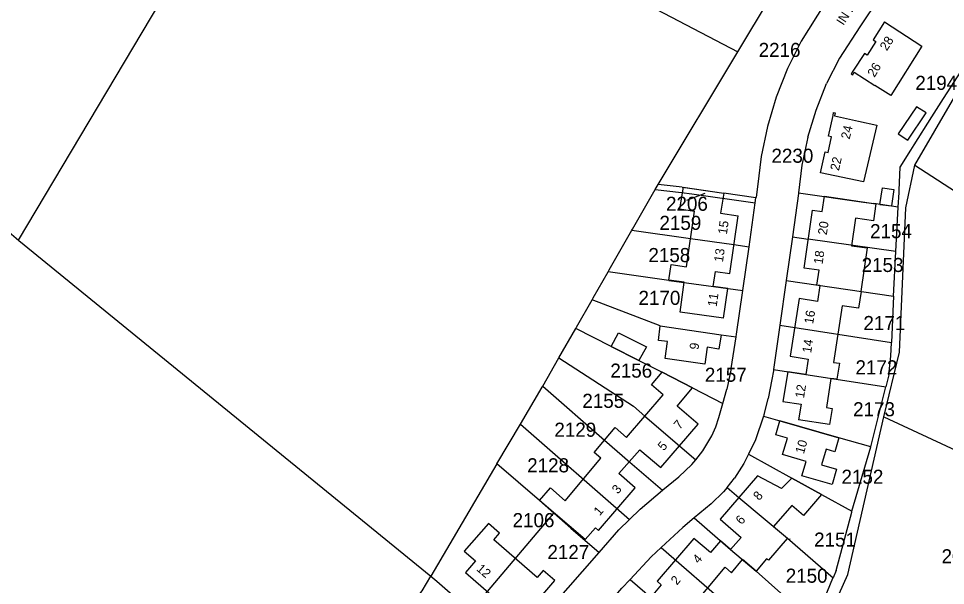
# Model space of a CAD drawing. Extents: x 191922 to 199923, y 328959 to 333350.
# Drawn here: x 193543.4 to 193721.3, y 332382.9 to 332491.7 of the extents above; entities that cross this region are included whole.
import ezdxf

# ---------------------------------------------------------------- set-up
doc = ezdxf.new("R2010")
doc.units = 0
for name, color, linetype in [('bestemmingsplangebied', 7, 'Continuous'), ('bouwvlak', 7, 'Continuous'), ('enkelbestemming', 7, 'Continuous'), ('Level 16', 7, 'Continuous'), ('Level 6', 7, 'Continuous'), ('maatvoering - maximum aantal wooneenheden', 7, 'Continuous'), ('Maatvoering_symbolen', 7, 'Continuous'), ('recreatiewoning', 7, 'Continuous')]:
    doc.layers.add(name, color=color, linetype=linetype)

msp = doc.modelspace()

# ---------------------------------------------------------------- linework, layer by layer
at = {"layer": 'bestemmingsplangebied'}
for p, q in [((193543.39, 332449.16), (193543.44, 332449.12)), ((193543.39, 332449.16), (193543.44, 332449.12)), ((193543.44, 332449.12), (193622.49, 332384.72)), ((193543.44, 332449.12), (193622.49, 332384.72))]:
    msp.add_line(p, q, dxfattribs=at)
for points in [[(193543.39, 332449.16), (193596.02, 332537.61), (193641.41, 332613.78)], [(193543.39, 332449.16), (193596.02, 332537.61), (193641.41, 332613.78)], [(193617.99, 332378.2), (193620.84, 332381.91), (193622.49, 332384.72)], [(193617.99, 332378.2), (193620.84, 332381.91), (193622.49, 332384.72)]]:
    msp.add_lwpolyline(points, dxfattribs=at)
at = {"layer": 'bouwvlak'}
msp.add_line((193671.66, 332456.85), (193675.17, 332458.17), dxfattribs=at)
at = {"layer": 'Level 16'}
msp.add_line((193691.39, 332391.83), (193691.45, 332391.91), dxfattribs=at)
at = {"layer": 'Level 6'}
for p, q in [((193681.43, 332485.33), (193701.13, 332518.18)), ((193711.41, 332500), (193704.83, 332490.08)), ((193659.58, 332496.75), (193681.43, 332485.33)), ((193666.15, 332459.85), (193681.43, 332485.33)), ((193502.33, 332483.74), (193543.39, 332449.16)), ((193720.91, 332476.36), (193724.29, 332481.57)), ((193715.39, 332463.57), (193723.12, 332476.74)), ((193694.87, 332468.91), (193693.74, 332463.57)), ((193714.64, 332466.45), (193715.3, 332467.48)), ((193693.74, 332463.57), (193693.09, 332458.22)), ((193713.69, 332455.36), (193715.39, 332463.57)), ((193715.39, 332463.57), (193774.75, 332425.16)), ((193665.58, 332458.91), (193666.15, 332459.85)), ((193670.76, 332459.32), (193666.15, 332459.85)), ((193670.76, 332459.32), (193672.59, 332459.06)), ((193672.59, 332459.06), (193678.74, 332458.19)), ((193712.38, 332458.32), (193712.39, 332458.74)), ((193672.61, 332458.05), (193684.78, 332456.32)), ((193684.92, 332457.31), (193678.74, 332458.19)), ((193684.78, 332456.32), (193684.92, 332457.31)), ((193684.94, 332457.42), (193684.92, 332457.31)), ((193693.08, 332458.14), (193691.9, 332449.8)), ((193693.09, 332458.22), (193693.08, 332458.14)), ((193693.09, 332458.22), (193705.53, 332456.47)), ((193712.22, 332455.51), (193712.38, 332458.32)), ((193683.59, 332447.91), (193684.78, 332456.32)), ((193705.53, 332456.47), (193707.52, 332456.18)), ((193712.22, 332455.51), (193707.52, 332456.18)), ((193711.77, 332446.98), (193712.22, 332455.51)), ((193691.9, 332449.8), (193690.71, 332441.43)), ((193691.9, 332449.8), (193694.93, 332449.36)), ((193680.67, 332448.32), (193683.59, 332447.91)), ((193682.4, 332439.5), (193683.59, 332447.91)), ((193711.77, 332446.98), (193694.93, 332449.36)), ((193711.34, 332438.44), (193711.77, 332446.98)), ((193668.19, 332441.46), (193656.52, 332443.09)), ((193668.19, 332441.46), (193670.16, 332441.2)), ((193670.16, 332441.2), (193682.4, 332439.5)), ((193690.71, 332441.43), (193689.5, 332432.88)), ((193690.71, 332441.43), (193711.34, 332438.44)), ((193666.54, 332432.7), (193653.45, 332437.73)), ((193711.34, 332438.44), (193710.95, 332429.52)), ((193647.09, 332426.58), (193650.32, 332432.25)), ((193657.14, 332428.76), (193650.32, 332432.25)), ((193666.54, 332432.7), (193678.21, 332431.02)), ((193689.5, 332432.88), (193688.29, 332424.35)), ((193689.5, 332432.88), (193710.95, 332429.52)), ((193678.21, 332431.02), (193681.12, 332430.59)), ((193680.16, 332424.55), (193681.12, 332430.59)), ((193644.01, 332421.16), (193647.09, 332426.58)), ((193680.16, 332424.55), (193679.33, 332420.59)), ((193666.89, 332423.82), (193672.71, 332420.82)), ((193688.29, 332424.35), (193709.83, 332421.02)), ((193710.42, 332423.35), (193709.83, 332421.02)), ((193644.01, 332421.16), (193655.84, 332410.78)), ((193687.99, 332422.42), (193687.29, 332418.8)), ((193706.94, 332409.54), (193709.83, 332421.02)), ((193672.71, 332420.82), (193678.56, 332417.86)), ((193678.56, 332417.86), (193679.33, 332420.59)), ((193686.49, 332415.66), (193687.29, 332418.8)), ((193686.49, 332415.66), (193686.39, 332415.38)), ((193635.19, 332406.28), (193639.7, 332413.89)), ((193639.7, 332413.89), (193660.66, 332395.56)), ((193663.57, 332415.43), (193673.35, 332407.04)), ((193686.39, 332415.38), (193684.84, 332410.87)), ((193686.39, 332415.38), (193689.49, 332414.49)), ((193655.84, 332410.78), (193660.73, 332406.58)), ((193684.84, 332410.87), (193683.47, 332408.1)), ((193703.33, 332397.16), (193706.94, 332409.54)), ((193683.47, 332408.1), (193691.81, 332403.51)), ((193635.19, 332406.28), (193622.49, 332384.72)), ((193643.36, 332399.21), (193635.19, 332406.28)), ((193660.73, 332406.58), (193666.95, 332401.21)), ((193679.36, 332401.73), (193680.79, 332403.5)), ((193691.81, 332403.51), (193697.47, 332400.39)), ((193679.36, 332401.73), (193678.69, 332400.9)), ((193679.36, 332401.73), (193681.62, 332399.8)), ((193676.3, 332398.56), (193678.69, 332400.9)), ((193697.47, 332400.39), (193703.33, 332397.16)), ((193643.36, 332399.21), (193646.1, 332396.81)), ((193676.3, 332398.56), (193673.04, 332395.88)), ((193630.21, 332378.04), (193646.1, 332396.81)), ((193673.04, 332395.88), (193670.85, 332394.07)), ((193673.04, 332395.88), (193680.04, 332389.81)), ((193670.85, 332394.07), (193666.72, 332390.21)), ((193640.68, 332373.15), (193654.8, 332389.24)), ((193666.72, 332390.21), (193664.81, 332388.43)), ((193666.72, 332390.21), (193692.57, 332367.82)), ((193680.04, 332389.81), (193684.98, 332385.67)), ((193664.81, 332388.43), (193660.75, 332384.04)), ((193696.14, 332375.75), (193684.98, 332385.67)), ((193700.3, 332385.78), (193699.72, 332384.39)), ((193622.49, 332384.72), (193623.64, 332383.73)), ((193623.64, 332383.73), (193630.21, 332378.04)), ((193660.75, 332384.04), (193667.1, 332378.63))]:
    msp.add_line(p, q, dxfattribs=at)
for points in [[(193710.32, 332513.05), (193709.67, 332512.08), (193701.7, 332500), (193698.11, 332494.55), (193693.57, 332487.35), (193690.95, 332482.09), (193688.79, 332476.63), (193687.11, 332471), (193685.92, 332465.25), (193685.22, 332459.42), (193684.94, 332457.42)], [(193704.83, 332490.08), (193700.93, 332484.08), (193698.48, 332479.21)], [(193694.87, 332468.91), (193696.45, 332474.14), (193698.48, 332479.21)], [(193715.3, 332467.48), (193718.7, 332472.85), (193720.91, 332476.36)], [(193712.39, 332458.74), (193712.57, 332463.15), (193714.64, 332466.45)], [(193661.08, 332451.06), (193661.22, 332451.3), (193665.58, 332458.91)], [(193665.58, 332458.91), (193670.63, 332458.33), (193672.61, 332458.05)], [(193709.46, 332415.26), (193712.47, 332427.67), (193713.69, 332455.36)], [(193656.52, 332443.09), (193656.73, 332443.47), (193661.08, 332451.06)], [(193661.08, 332451.06), (193672.36, 332449.48), (193680.67, 332448.32)], [(193653.45, 332437.73), (193653.67, 332438.12), (193656.52, 332443.09)], [(193681.12, 332430.59), (193681.21, 332431.11), (193682.4, 332439.5)], [(193650.32, 332432.25), (193650.45, 332432.49), (193653.45, 332437.73)], [(193657.14, 332428.76), (193662.46, 332426.05), (193666.89, 332423.82)], [(193710.42, 332423.35), (193710.83, 332426.9), (193710.95, 332429.52)], [(193647.09, 332426.58), (193661.38, 332417.33), (193663.57, 332415.43)], [(193688.29, 332424.35), (193688.25, 332424.08), (193687.99, 332422.42)], [(193639.7, 332413.89), (193643.91, 332420.99), (193644.01, 332421.16)], [(193673.35, 332407.04), (193674.7, 332408.73), (193676.42, 332411.65), (193677.22, 332413.34), (193677.79, 332415.13), (193678.56, 332417.86)], [(193706.94, 332409.54), (193700.83, 332411.27), (193689.49, 332414.49)], [(193700.04, 332379.43), (193702.52, 332385.02), (193709.46, 332415.26)], [(193709.46, 332415.26), (193732.43, 332404.61), (193729.14, 332398.37)], [(193670.12, 332403.79), (193672.59, 332406.1), (193673.35, 332407.04)], [(193683.47, 332408.1), (193682.59, 332406.32), (193680.79, 332403.5)], [(193666.95, 332401.21), (193667.01, 332401.26), (193670.12, 332403.79)], [(193660.66, 332395.56), (193662.71, 332397.54), (193666.95, 332401.21)], [(193681.62, 332399.8), (193690.94, 332392), (193699.72, 332384.39)], [(193646.1, 332396.81), (193649.39, 332393.93), (193654.8, 332389.24)], [(193700.3, 332385.78), (193703.3, 332396.99), (193703.33, 332397.16)], [(193654.8, 332389.24), (193658.62, 332393.59), (193660.66, 332395.56)], [(193646.16, 332367.21), (193659.2, 332382.37), (193660.75, 332384.04)], [(193696.14, 332375.75), (193699.7, 332384.33), (193699.72, 332384.39)]]:
    msp.add_lwpolyline(points, dxfattribs=at)
at = {"layer": 'recreatiewoning'}
for p, q in [((193709.6, 332491.03), (193716.77, 332486.39)), ((193716.77, 332486.39), (193710.79, 332476.92)), ((193710.79, 332476.92), (193707.74, 332478.86)), ((193704.6, 332471.99), (193708.11, 332471.21)), ((193670.93, 332459.32), (193670.25, 332455.2)), ((193670.93, 332459.32), (193678.75, 332458.21)), ((193678.75, 332458.21), (193678.13, 332454.35)), ((193697.63, 332454.65), (193698.04, 332457.59)), ((193670.25, 332455.2), (193673.12, 332454.73)), ((193695.77, 332454.91), (193697.63, 332454.65)), ((193708.7, 332456.04), (193710.9, 332455.73)), ((193678.13, 332454.35), (193681.47, 332453.86)), ((193704.05, 332453.38), (193703.26, 332448.11)), ((193703.26, 332448.11), (193706.23, 332447.71)), ((193697.19, 332440.45), (193696.6, 332440.54)), ((193689.49, 332414.49), (193700.83, 332411.27)), ((193652.15, 332391.71), (193643.36, 332399.21))]:
    msp.add_line(p, q, dxfattribs=at)
for points in [[(193709.6, 332491.03), (193707.42, 332487.6), (193707.92, 332487.28), (193706.26, 332484.66), (193705.74, 332484.99), (193703.54, 332481.57), (193703.22, 332481.07), (193703.48, 332480.91), (193703.79, 332481.4), (193707.74, 332478.86)], [(193717.58, 332473.58), (193715.72, 332474.78), (193712.21, 332469.57), (193714.04, 332468.33), (193717.58, 332473.58)], [(193697.3, 332462.11), (193698.18, 332466.09), (193698.77, 332465.96), (193699.44, 332468.99), (193698.85, 332469.12), (193699.71, 332473.07), (193699.83, 332473.67), (193700.15, 332473.59), (193700.02, 332473), (193704.6, 332471.99)], [(193708.11, 332471.21), (193705.57, 332460.34), (193697.3, 332462.11)], [(193708.7, 332456.04), (193709.19, 332459.21), (193711.38, 332458.89), (193710.9, 332455.73)], [(193698.04, 332457.59), (193707.95, 332456.15), (193707.46, 332452.89), (193704.05, 332453.38)], [(193696.6, 332440.54), (193697.03, 332443.41), (193694.17, 332443.82), (193695.77, 332454.91)], [(193678.66, 332434.18), (193670.34, 332435.36), (193671.16, 332441.09), (193668.18, 332441.51), (193668.61, 332444.48), (193671.58, 332444.06), (193673.12, 332454.73)], [(193676.71, 332440.31), (193677.12, 332443.18), (193679.89, 332442.78), (193681.47, 332453.86)], [(193706.23, 332447.71), (193705.02, 332439.33), (193705.08, 332439.32), (193704.6, 332436.09), (193701.48, 332436.57), (193699.8, 332425.69), (193700.92, 332425.54), (193700.44, 332422.47), (193699.31, 332422.64), (193698.43, 332417.05), (193699.54, 332416.85), (193699.04, 332413.78), (193693.09, 332414.71)], [(193678.66, 332434.18), (193679.49, 332439.9), (193676.71, 332440.31)], [(193697.19, 332440.45), (193696.74, 332437.43), (193693.24, 332437.96), (193691.48, 332426.9), (193694.95, 332426.34), (193694.48, 332423.38), (193691.01, 332423.93), (193690.1, 332418.22), (193693.58, 332417.7), (193693.09, 332414.71)], [(193675.11, 332425.36), (193667.5, 332426.44), (193667.95, 332429.7), (193666.22, 332429.93), (193666.54, 332432.7), (193678.21, 332431.02)], [(193663.91, 332428.69), (193662.46, 332426.05), (193657.14, 332428.76), (193658.52, 332431.42), (193663.91, 332428.69)], [(193678.21, 332431.02), (193677.82, 332428.28), (193675.56, 332428.61), (193675.11, 332425.36)], [(193652.15, 332391.71), (193654.11, 332393.98), (193654.69, 332393.49), (193661.75, 332401.66), (193658.57, 332404.4), (193662.62, 332408.96), (193666.65, 332405.52), (193673.81, 332413.89), (193669.78, 332417.34), (193672.71, 332420.82), (193666.89, 332423.82)], [(193655.84, 332410.78), (193657.86, 332413.2), (193660.07, 332411.3), (193663.57, 332415.43), (193667.09, 332419.5), (193664.89, 332421.4), (193666.89, 332423.82)], [(193693.74, 332403.93), (193694.55, 332406.73), (193690.02, 332408.04), (193690.94, 332411.18), (193688.73, 332411.81), (193689.49, 332414.49)], [(193643.36, 332399.21), (193645.46, 332401.64), (193648.3, 332399.16), (193655.14, 332407.32), (193653.86, 332408.43), (193655.84, 332410.78)], [(193700.83, 332411.27), (193700.07, 332408.57), (193698.38, 332409.07), (193697.49, 332406.04), (193700.38, 332405.2), (193699.53, 332402.3), (193693.74, 332403.93)], [(193697.47, 332400.39), (193691.81, 332403.51), (193689.84, 332401.55), (193685.24, 332403.97), (193678.05, 332395.61), (193682.06, 332392.15), (193680.04, 332389.81), (193678.12, 332391.47), (193676.17, 332389.21), (193673, 332391.94), (193665.97, 332383.71), (193666.74, 332383.06), (193664.77, 332380.76)], [(193697.47, 332400.39), (193694.04, 332396.33), (193691.81, 332398.23), (193688.3, 332394.2), (193690.94, 332392), (193690.88, 332391.92), (193687.33, 332387.75), (193686.97, 332388.05), (193684.98, 332385.67), (193682.69, 332387.59), (193682.31, 332387.91)], [(193644.07, 332385.8), (193642.95, 332384.45), (193634.6, 332391.7), (193635.7, 332392.97), (193633.58, 332394.82), (193628.9, 332389.52)], [(193628.9, 332389.52), (193631.1, 332387.63), (193629.16, 332385.39), (193637.57, 332378.13), (193639.5, 332380.37), (193641.71, 332378.47), (193646.34, 332383.84), (193644.07, 332385.8)], [(193671.54, 332374.88), (193673.52, 332377.15), (193672.19, 332378.27), (193678.99, 332386.4), (193680.25, 332385.31), (193682.31, 332387.91)]]:
    msp.add_lwpolyline(points, dxfattribs=at)

# ---------------------------------------------------------------- texts
at = {"layer": 'enkelbestemming'}
for s, p in [('2216', (193685.43, 332484.32)), ('2194', (193715.5, 332478)), ('2230', (193687.89, 332464.02)), ('2206', (193667.65, 332454.8)), ('2159', (193666.39, 332451.14)), ('2154', (193706.82, 332449.55)), ('2158', (193664.27, 332444.96)), ('2153', (193705.2, 332443.06)), ('2170', (193662.37, 332436.75)), ('2171', (193705.54, 332431.92)), ('2156', (193656.96, 332422.79)), ('2157', (193675.11, 332422)), ('2172', (193704.02, 332423.42)), ('2155', (193651.59, 332416.99)), ('2173', (193703.56, 332415.38)), ('2129', (193646.22, 332411.45)), ('2128', (193641, 332404.62)), ('2152', (193701.34, 332402.43)), ('2106', (193638.2, 332394.1)), ('2151', (193696.08, 332390.37)), ('2127', (193644.88, 332387.98)), ('2015', (193720.54, 332387.17)), ('2150', (193690.63, 332383.44))]:
    msp.add_text(s, height=2.7, rotation=0, dxfattribs=at).set_placement(p)
at = {"layer": 'maatvoering - maximum aantal wooneenheden'}
for s, rotation, p in [('28', 57.5024, (193710.03, 332485.38)), ('26', 58.7608, (193707.67, 332480.3)), ('24', 76.2836, (193702.88, 332468.41)), ('22', 77.521, (193700.84, 332462.39)), ('15', 81.8861, (193679.33, 332450.2)), ('20', 81.8294, (193698.51, 332450.08)), ('13', 81.8861, (193678.57, 332444.88)), ('18', 81.8294, (193697.7, 332444.47)), ('11', 81.7726, (193677.36, 332436.32)), ('16', 81.0185, (193695.89, 332433)), ('14', 81.2538, (193695.5, 332427.43)), ('9', 82.1212, (193673.87, 332428.08)), ('12', 80.9618, (193694.13, 332418.77)), ('7', 48.8141, (193670.27, 332412.73)), ('5', 49.4672, (193667.21, 332408.63)), ('10', 73.8499, (193694.1, 332408.06)), ('3', 49.5481, (193658.42, 332400.35)), ('8', 49.2993, (193685.53, 332399.1)), ('1', 49.1809, (193654.91, 332396.18)), ('6', 49.7468, (193682.18, 332394.47)), ('4', 49.3428, (193673.9, 332386.98)), ('12', 318.9382, (193631.13, 332385.92)), ('2', 49.5481, (193669.74, 332382.88))]:
    msp.add_text(s, height=1.75, rotation=rotation, dxfattribs=at).set_placement(p)
at = {"layer": 'Maatvoering_symbolen'}
msp.add_text('IN DE DREEF', height=1.75, rotation=56.803, dxfattribs=at).set_placement((193701.69, 332490.25))

doc.saveas('drawing.dxf')
